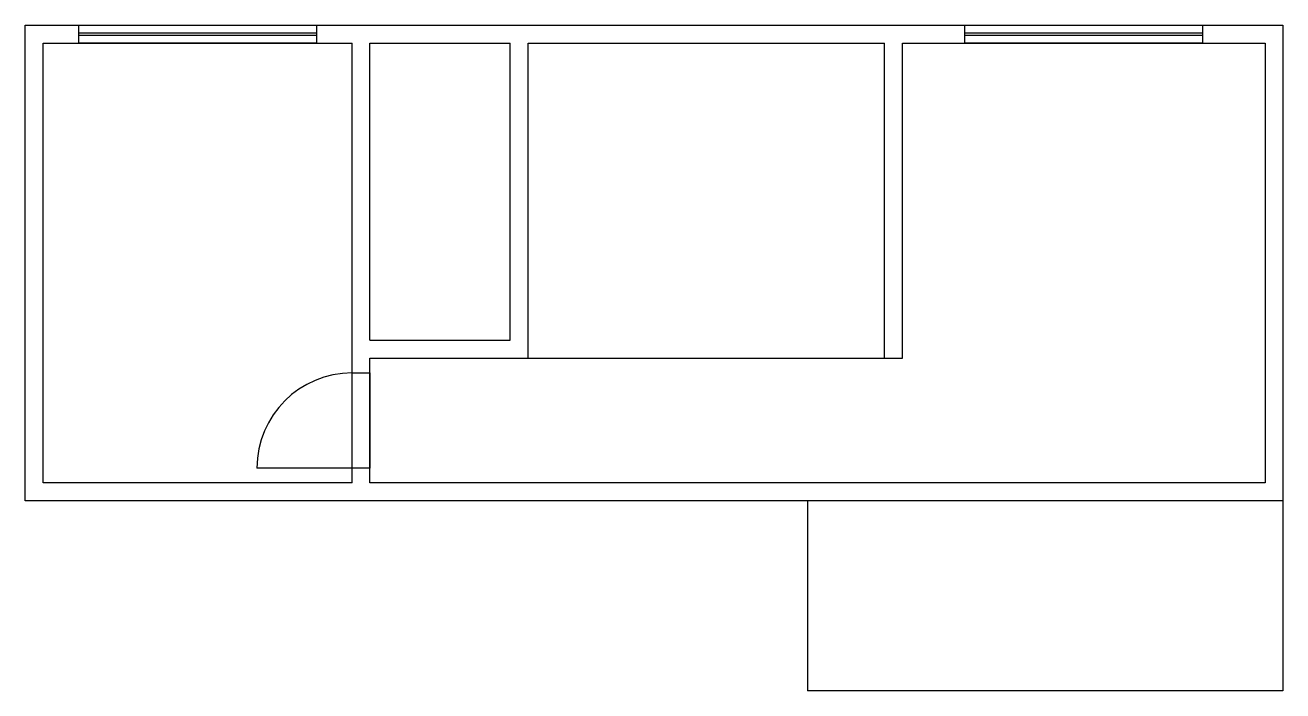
# Model space of a CAD drawing. Header units: millimetres. Extents: x 9780 to 10838, y 17829 to 18389.
import ezdxf

# ---------------------------------------------------------------- set-up
doc = ezdxf.new("R2010")
doc.units = ezdxf.units.MM

msp = doc.modelspace()

# ---------------------------------------------------------------- linework, layer by layer
for p, q in [((9780.3, 18388.8), (10838.3, 18388.8)), ((9780.3, 17988.8), (9780.3, 18388.8)), ((9825.3, 18388.8), (10025.3, 18388.8)), ((9825.3, 18373.8), (9825.3, 18388.8)), ((10025.3, 18388.8), (10025.3, 18373.8)), ((10570.8, 18388.8), (10770.8, 18388.8)), ((10570.8, 18373.8), (10570.8, 18388.8)), ((10770.8, 18388.8), (10770.8, 18373.8)), ((10838.3, 18388.8), (10838.3, 17988.8)), ((9825.3, 18382.3), (10025.3, 18382.3)), ((9825.3, 18380.3), (10025.3, 18380.3)), ((10570.8, 18382.3), (10770.8, 18382.3)), ((10570.8, 18380.3), (10770.8, 18380.3)), ((9795.3, 18373.8), (10055.3, 18373.8)), ((9795.3, 18003.8), (9795.3, 18373.8)), ((10025.3, 18373.8), (9825.3, 18373.8)), ((10055.3, 18003.8), (10055.3, 18373.8)), ((10070.3, 18373.8), (10188.3, 18373.8)), ((10070.3, 18123.8), (10070.3, 18373.8)), ((10188.3, 18123.8), (10188.3, 18373.8)), ((10203.3, 18108.8), (10203.3, 18373.8)), ((10203.3, 18373.8), (10503.3, 18373.8)), ((10503.3, 18108.8), (10503.3, 18373.8)), ((10518.3, 18108.8), (10518.3, 18373.8)), ((10518.3, 18373.8), (10823.3, 18373.8)), ((10770.8, 18373.8), (10570.8, 18373.8)), ((10823.3, 18373.8), (10823.3, 18003.8)), ((10070.3, 18123.8), (10188.3, 18123.8)), ((10070.3, 18003.8), (10070.3, 18108.8)), ((10070.3, 18108.8), (10518.3, 18108.8)), ((10055.3, 18016.3), (9975.3, 18016.3)), ((10055.3, 18003.8), (9795.3, 18003.8)), ((10823.3, 18003.8), (10070.3, 18003.8)), ((10838.3, 17988.8), (9780.3, 17988.8)), ((10438.3, 17988.8), (10438.3, 17828.8)), ((10838.3, 17988.8), (10838.3, 17828.8)), ((10838.3, 17828.8), (10438.3, 17828.8))]:
    msp.add_line(p, q)
msp.add_lwpolyline([(10055.3, 18096.3), (10070.3, 18096.3), (10070.3, 18016.3), (10055.3, 18016.3)], close=True)
msp.add_arc((10055.3, 18016.3), 80, 90, 180)

doc.saveas('drawing.dxf')
